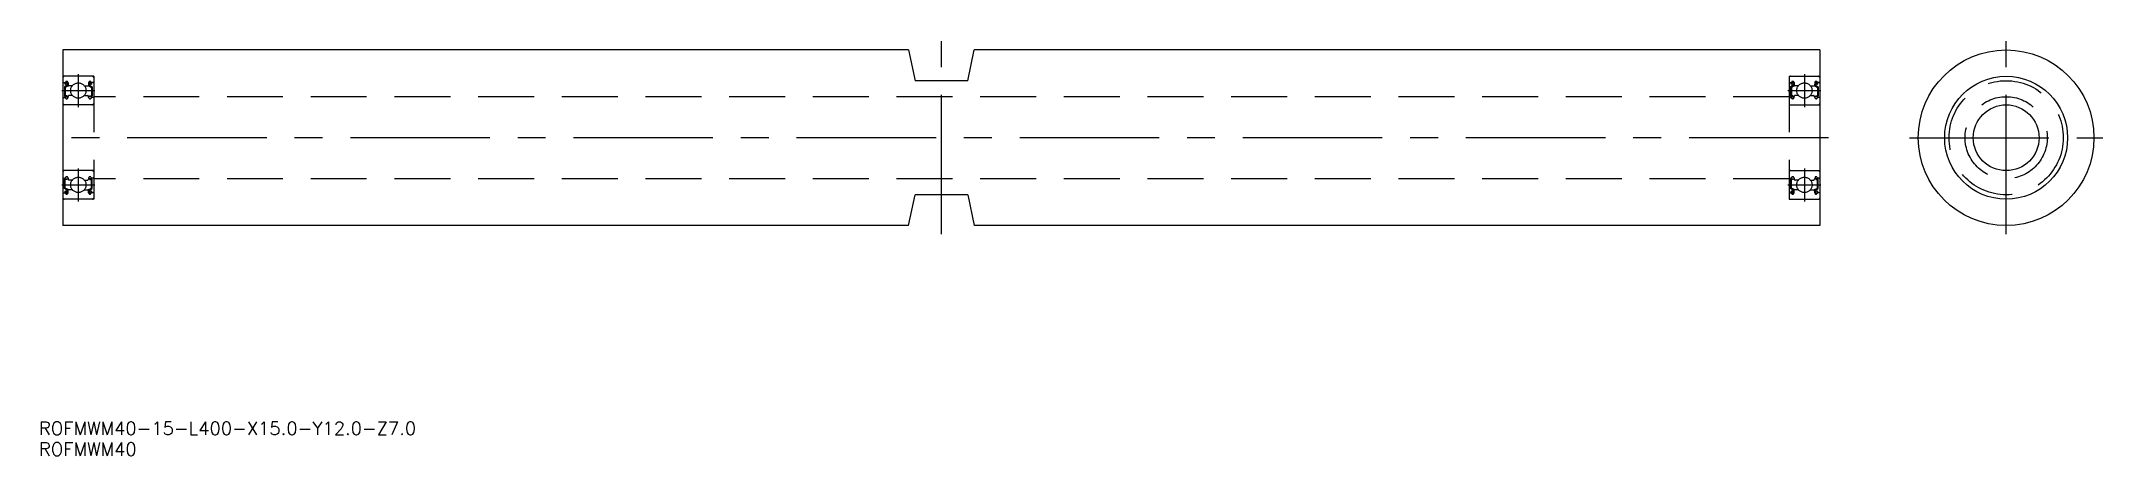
# Model space of a CAD drawing. Extents: x -5 to 464, y -72 to 22.
import ezdxf

# ---------------------------------------------------------------- set-up
doc = ezdxf.new("R2010")
doc.units = 0
doc.linetypes.add('CENTER', pattern=[50.8, 31.75, -6.35, 6.35, -6.35])
doc.linetypes.add('DASHED', pattern=[19.05, 12.7, -6.35])
doc.layers.get('0').update_dxf_attribs({"linetype": 'CONTINUOUS'})
doc.layers.add('CENTER', color=1, linetype='CONTINUOUS')
doc.styles.get("Standard").update_dxf_attribs({"font": 'txt.shx', "height": 3, "bigfont": 'bigfont.shx'})

msp = doc.modelspace()

# ---------------------------------------------------------------- linework, layer by layer
at = {"color": 7, "linetype": 'CONTINUOUS'}
for p, q in [((0, 20), (0, -20)), ((192.5, 20), (0, 20)), ((192.5, 20), (194, 13)), ((206, 13), (207.5, 20)), ((400, 20), (207.5, 20)), ((400, 20), (400, -20)), ((206, 13), (194, 13)), ((192.5, -20), (194, -13)), ((206, -13), (194, -13)), ((206, -13), (207.5, -20)), ((192.5, -20), (0, -20)), ((400, -20), (207.5, -20))]:
    msp.add_line(p, q, dxfattribs=at)
at = {"color": 3, "linetype": 'DASHED'}
for p, q in [((7, 14), (0, 14)), ((0.1, 12.55), (0.46, 12.55)), ((0.98, 11.95), (0.33, 11.57)), ((0.33, 11.57), (0.33, 9.55)), ((0.45, 12.54), (0.62, 12.74)), ((0.6, 12.12), (0.46, 12.27)), ((1.18, 11.83), (0.53, 11.46)), ((0.53, 11.46), (0.53, 9.55)), ((0.93, 9.55), (0.53, 9.55)), ((0.6, 12.41), (0.77, 12.61)), ((0.74, 12.27), (0.6, 12.41)), ((0.6, 12.12), (0.74, 12.27)), ((0.93, 9.35), (0.93, 9.55)), ((0.95, 12.55), (0.98, 11.95)), ((1.08, 9.03), (1.28, 9.58)), ((1.15, 12.57), (1.2, 11.94)), ((1.18, 12.2), (1.18, 11.83)), ((2.14, 11.85), (1.3, 11.85)), ((2.14, 9.65), (1.37, 9.65)), ((4.86, 11.85), (5.7, 11.85)), ((4.86, 9.65), (5.63, 9.65)), ((5.92, 9.03), (5.72, 9.58)), ((5.85, 12.57), (5.8, 11.94)), ((5.82, 12.2), (5.82, 11.83)), ((5.82, 11.83), (6.47, 11.46)), ((6.05, 12.55), (6.02, 11.95)), ((6.02, 11.95), (6.67, 11.57)), ((6.07, 9.35), (6.07, 9.55)), ((6.07, 9.55), (6.47, 9.55)), ((6.4, 12.41), (6.23, 12.61)), ((6.26, 12.27), (6.4, 12.41)), ((6.4, 12.12), (6.26, 12.27)), ((6.55, 12.54), (6.38, 12.74)), ((6.4, 12.12), (6.54, 12.27)), ((6.47, 11.46), (6.47, 9.55)), ((6.9, 12.55), (6.54, 12.55)), ((6.67, 11.57), (6.67, 9.55)), ((7, 14), (7, -14)), ((393, 14), (393, -14)), ((393, 14), (400, 14)), ((393.1, 12.55), (393.46, 12.55)), ((393.98, 11.95), (393.33, 11.57)), ((393.33, 11.57), (393.33, 9.55)), ((393.45, 12.54), (393.62, 12.74)), ((393.6, 12.12), (393.46, 12.27)), ((394.18, 11.83), (393.53, 11.46)), ((393.53, 11.46), (393.53, 9.55)), ((393.93, 9.55), (393.53, 9.55)), ((393.6, 12.41), (393.77, 12.61)), ((393.74, 12.27), (393.6, 12.41)), ((393.6, 12.12), (393.74, 12.27)), ((393.93, 9.35), (393.93, 9.55)), ((393.95, 12.55), (393.98, 11.95)), ((394.08, 9.03), (394.28, 9.58)), ((394.15, 12.57), (394.2, 11.94)), ((394.18, 12.2), (394.18, 11.83)), ((395.14, 11.85), (394.3, 11.85)), ((395.14, 9.65), (394.37, 9.65)), ((397.86, 11.85), (398.7, 11.85)), ((397.86, 9.65), (398.63, 9.65)), ((398.92, 9.03), (398.72, 9.58)), ((398.85, 12.57), (398.8, 11.94)), ((398.82, 12.2), (398.82, 11.83)), ((398.82, 11.83), (399.47, 11.46)), ((399.05, 12.55), (399.02, 11.95)), ((399.02, 11.95), (399.67, 11.57)), ((399.07, 9.35), (399.07, 9.55)), ((399.07, 9.55), (399.47, 9.55)), ((399.4, 12.41), (399.23, 12.61)), ((399.26, 12.27), (399.4, 12.41)), ((399.4, 12.12), (399.26, 12.27)), ((399.55, 12.54), (399.38, 12.74)), ((399.4, 12.12), (399.54, 12.27)), ((399.47, 11.46), (399.47, 9.55)), ((399.9, 12.55), (399.54, 12.55)), ((399.67, 11.57), (399.67, 9.55)), ((7, 7.5), (0, 7.5)), ((0.1, 9.2), (0.45, 9.2)), ((0.45, 9.2), (0.64, 8.97)), ((0.53, 9.35), (0.93, 9.35)), ((0.79, 8.9), (0.89, 8.9)), ((6.47, 9.35), (6.07, 9.35)), ((6.21, 8.9), (6.11, 8.9)), ((6.55, 9.2), (6.36, 8.97)), ((6.9, 9.2), (6.55, 9.2)), ((393, 9.35), (7, 9.35)), ((393, 7.5), (400, 7.5)), ((393.1, 9.2), (393.45, 9.2)), ((393.45, 9.2), (393.64, 8.97)), ((393.53, 9.35), (393.93, 9.35)), ((393.79, 8.9), (393.89, 8.9)), ((399.47, 9.35), (399.07, 9.35)), ((399.21, 8.9), (399.11, 8.9)), ((399.55, 9.2), (399.36, 8.97)), ((399.9, 9.2), (399.55, 9.2)), ((7, -7.5), (0, -7.5)), ((0.1, -9.2), (0.45, -9.2)), ((0.45, -9.2), (0.64, -8.97)), ((0.53, -9.35), (0.93, -9.35)), ((0.79, -8.9), (0.89, -8.9)), ((0.93, -9.35), (0.93, -9.55)), ((1.08, -9.03), (1.28, -9.58)), ((5.92, -9.03), (5.72, -9.58)), ((6.07, -9.35), (6.07, -9.55)), ((6.47, -9.35), (6.07, -9.35)), ((6.21, -8.9), (6.11, -8.9)), ((6.55, -9.2), (6.36, -8.97)), ((6.9, -9.2), (6.55, -9.2)), ((393, -9.35), (7, -9.35)), ((393, -7.5), (400, -7.5)), ((393.1, -9.2), (393.45, -9.2)), ((393.45, -9.2), (393.64, -8.97)), ((393.53, -9.35), (393.93, -9.35)), ((393.79, -8.9), (393.89, -8.9)), ((393.93, -9.35), (393.93, -9.55)), ((394.08, -9.03), (394.28, -9.58)), ((398.92, -9.03), (398.72, -9.58)), ((399.07, -9.35), (399.07, -9.55)), ((399.47, -9.35), (399.07, -9.35)), ((399.21, -8.9), (399.11, -8.9)), ((399.55, -9.2), (399.36, -8.97)), ((399.9, -9.2), (399.55, -9.2)), ((7, -14), (0, -14)), ((0.1, -12.55), (0.46, -12.55)), ((0.33, -11.57), (0.33, -9.55)), ((0.98, -11.95), (0.33, -11.57)), ((0.45, -12.54), (0.62, -12.74)), ((0.6, -12.12), (0.46, -12.27)), ((0.53, -11.46), (0.53, -9.55)), ((0.93, -9.55), (0.53, -9.55)), ((1.18, -11.83), (0.53, -11.46)), ((0.6, -12.12), (0.74, -12.27)), ((0.74, -12.27), (0.6, -12.41)), ((0.6, -12.41), (0.77, -12.61)), ((0.95, -12.55), (0.98, -11.95)), ((1.15, -12.57), (1.2, -11.94)), ((1.18, -12.2), (1.18, -11.83)), ((2.14, -11.85), (1.3, -11.85)), ((2.14, -9.65), (1.37, -9.65)), ((4.86, -9.65), (5.63, -9.65)), ((4.86, -11.85), (5.7, -11.85)), ((5.85, -12.57), (5.8, -11.94)), ((5.82, -11.83), (6.47, -11.46)), ((5.82, -12.2), (5.82, -11.83)), ((6.02, -11.95), (6.67, -11.57)), ((6.05, -12.55), (6.02, -11.95)), ((6.07, -9.55), (6.47, -9.55)), ((6.4, -12.41), (6.23, -12.61)), ((6.4, -12.12), (6.26, -12.27)), ((6.26, -12.27), (6.4, -12.41)), ((6.55, -12.54), (6.38, -12.74)), ((6.4, -12.12), (6.54, -12.27)), ((6.47, -11.46), (6.47, -9.55)), ((6.9, -12.55), (6.54, -12.55)), ((6.67, -11.57), (6.67, -9.55)), ((393, -14), (400, -14)), ((393.1, -12.55), (393.46, -12.55)), ((393.33, -11.57), (393.33, -9.55)), ((393.98, -11.95), (393.33, -11.57)), ((393.45, -12.54), (393.62, -12.74)), ((393.6, -12.12), (393.46, -12.27)), ((393.53, -11.46), (393.53, -9.55)), ((393.93, -9.55), (393.53, -9.55)), ((394.18, -11.83), (393.53, -11.46)), ((393.6, -12.12), (393.74, -12.27)), ((393.74, -12.27), (393.6, -12.41)), ((393.6, -12.41), (393.77, -12.61)), ((393.95, -12.55), (393.98, -11.95)), ((394.15, -12.57), (394.2, -11.94)), ((394.18, -12.2), (394.18, -11.83)), ((395.14, -11.85), (394.3, -11.85)), ((395.14, -9.65), (394.37, -9.65)), ((397.86, -9.65), (398.63, -9.65)), ((397.86, -11.85), (398.7, -11.85)), ((398.85, -12.57), (398.8, -11.94)), ((398.82, -11.83), (399.47, -11.46)), ((398.82, -12.2), (398.82, -11.83)), ((399.02, -11.95), (399.67, -11.57)), ((399.05, -12.55), (399.02, -11.95)), ((399.07, -9.55), (399.47, -9.55)), ((399.4, -12.41), (399.23, -12.61)), ((399.4, -12.12), (399.26, -12.27)), ((399.26, -12.27), (399.4, -12.41)), ((399.55, -12.54), (399.38, -12.74)), ((399.4, -12.12), (399.54, -12.27)), ((399.47, -11.46), (399.47, -9.55)), ((399.9, -12.55), (399.54, -12.55)), ((399.67, -11.57), (399.67, -9.55))]:
    msp.add_line(p, q, dxfattribs=at)
at = {"color": 7, "linetype": 'CONTINUOUS'}
for radius in [20, 14, 7.5]:
    msp.add_circle((442.44, 0), radius, dxfattribs=at)
at = {"color": 3, "linetype": 'DASHED'}
for centre, radius in [((3.5, 10.75), 1.75), ((396.5, 10.75), 1.75), ((442.44, 0), 13), ((442.44, 0), 9.35), ((3.5, -10.75), 1.75), ((396.5, -10.75), 1.75)]:
    msp.add_circle(centre, radius, dxfattribs=at)
for centre, radius, start, end in [((0.3, 13.7), 0.3, 90, 180), ((0.1, 12.65), 0.1, 180, 270), ((0.53, 9.55), 0.2, 180, 270), ((0.6, 12.41), 0.2, 140.1364, 224.998), ((0.85, 12.55), 0.3, 4.9347, 140.1364), ((0.85, 12.55), 0.1, 3.1017, 139.9503), ((1.3, 11.95), 0.1, 184.9347, 270), ((1.37, 9.55), 0.1, 90, 159.9926), ((5.63, 9.55), 0.1, 20.0074, 90), ((5.7, 11.95), 0.1, 270, 355.0653), ((6.15, 12.55), 0.3, 39.8636, 175.0653), ((6.15, 12.55), 0.1, 40.0497, 176.8983), ((6.47, 9.55), 0.2, 270, 0), ((6.4, 12.41), 0.2, 315.002, 39.8636), ((6.7, 13.7), 0.3, 0, 90), ((6.9, 12.65), 0.1, 270, 0), ((393.3, 13.7), 0.3, 90, 180), ((393.1, 12.65), 0.1, 180, 270), ((393.53, 9.55), 0.2, 180, 270), ((393.6, 12.41), 0.2, 140.1364, 224.998), ((393.85, 12.55), 0.3, 4.9347, 140.1364), ((393.85, 12.55), 0.1, 3.1017, 139.9503), ((394.3, 11.95), 0.1, 184.9347, 270), ((394.37, 9.55), 0.1, 90, 159.9926), ((398.63, 9.55), 0.1, 20.0074, 90), ((398.7, 11.95), 0.1, 270, 355.0653), ((399.15, 12.55), 0.3, 39.8636, 175.0653), ((399.15, 12.55), 0.1, 40.0497, 176.8983), ((399.47, 9.55), 0.2, 270, 0), ((399.4, 12.41), 0.2, 315.002, 39.8636), ((399.7, 13.7), 0.3, 0, 90), ((399.9, 12.65), 0.1, 270, 0), ((0.1, 9.1), 0.1, 90, 180), ((0.3, 7.8), 0.3, 180, 270), ((0.79, 9.1), 0.2, 219.9772, 270), ((0.89, 9.1), 0.2, 270, 339.9926), ((6.11, 9.1), 0.2, 200.0074, 270), ((6.21, 9.1), 0.2, 270, 320.0228), ((6.7, 7.8), 0.3, 270, 0), ((6.9, 9.1), 0.1, 0, 90), ((393.1, 9.1), 0.1, 90, 180), ((393.3, 7.8), 0.3, 180, 270), ((393.79, 9.1), 0.2, 219.9772, 270), ((393.89, 9.1), 0.2, 270, 339.9926), ((399.11, 9.1), 0.2, 200.0074, 270), ((399.21, 9.1), 0.2, 270, 320.0228), ((399.7, 7.8), 0.3, 270, 0), ((399.9, 9.1), 0.1, 0, 90), ((0.3, -7.8), 0.3, 90, 180), ((0.1, -9.1), 0.1, 180, 270), ((0.53, -9.55), 0.2, 90, 180), ((0.79, -9.1), 0.2, 90, 140.0228), ((0.89, -9.1), 0.2, 20.0074, 90), ((6.11, -9.1), 0.2, 90, 159.9926), ((6.21, -9.1), 0.2, 39.9772, 90), ((6.47, -9.55), 0.2, 0, 90), ((6.7, -7.8), 0.3, 0, 90), ((6.9, -9.1), 0.1, 270, 0), ((393.3, -7.8), 0.3, 90, 180), ((393.1, -9.1), 0.1, 180, 270), ((393.53, -9.55), 0.2, 90, 180), ((393.79, -9.1), 0.2, 90, 140.0228), ((393.89, -9.1), 0.2, 20.0074, 90), ((399.11, -9.1), 0.2, 90, 159.9926), ((399.21, -9.1), 0.2, 39.9772, 90), ((399.47, -9.55), 0.2, 0, 90), ((399.7, -7.8), 0.3, 0, 90), ((399.9, -9.1), 0.1, 270, 0), ((0.1, -12.65), 0.1, 90, 180), ((0.3, -13.7), 0.3, 180, 270), ((0.6, -12.41), 0.2, 135.002, 219.8636), ((0.85, -12.55), 0.3, 219.8636, 355.0653), ((0.85, -12.55), 0.1, 220.0497, 356.8983), ((1.3, -11.95), 0.1, 90, 175.0653), ((1.37, -9.55), 0.1, 200.0074, 270), ((5.63, -9.55), 0.1, 270, 339.9926), ((5.7, -11.95), 0.1, 4.9347, 90), ((6.15, -12.55), 0.3, 184.9347, 320.1364), ((6.15, -12.55), 0.1, 183.1017, 319.9503), ((6.4, -12.41), 0.2, 320.1364, 44.998), ((6.7, -13.7), 0.3, 270, 0), ((6.9, -12.65), 0.1, 0, 90), ((393.1, -12.65), 0.1, 90, 180), ((393.3, -13.7), 0.3, 180, 270), ((393.6, -12.41), 0.2, 135.002, 219.8636), ((393.85, -12.55), 0.3, 219.8636, 355.0653), ((393.85, -12.55), 0.1, 220.0497, 356.8983), ((394.3, -11.95), 0.1, 90, 175.0653), ((394.37, -9.55), 0.1, 200.0074, 270), ((398.63, -9.55), 0.1, 270, 339.9926), ((398.7, -11.95), 0.1, 4.9347, 90), ((399.15, -12.55), 0.3, 184.9347, 320.1364), ((399.15, -12.55), 0.1, 183.1017, 319.9503), ((399.4, -12.41), 0.2, 320.1364, 44.998), ((399.7, -13.7), 0.3, 270, 0), ((399.9, -12.65), 0.1, 0, 90)]:
    msp.add_arc(centre, radius, start, end, dxfattribs=at)
at = {"layer": 'CENTER', "color": 1, "linetype": 'CENTER'}
for p, q in [((200, -22), (200, 22)), ((442.44, -22), (442.44, 22)), ((3.5, 14.5), (3.5, 7)), ((396.5, 14.5), (396.5, 7)), ((-0.25, 10.75), (7.25, 10.75)), ((392.75, 10.75), (400.25, 10.75)), ((402, 0), (-2, 0)), ((420.44, 0), (464.44, 0)), ((3.5, -7), (3.5, -14.5)), ((396.5, -7), (396.5, -14.5)), ((-0.25, -10.75), (7.25, -10.75)), ((392.75, -10.75), (400.25, -10.75))]:
    msp.add_line(p, q, dxfattribs=at)

# ---------------------------------------------------------------- texts
at = {"color": 7, "linetype": 'CONTINUOUS'}
for s, p in [('ROFMWM40-15-L400-X15.0-Y12.0-Z7.0', (-5.46, -67.73)), ('ROFMWM40', (-5.46, -72.48))]:
    msp.add_text(s, height=3, dxfattribs=at).set_placement(p)

doc.saveas('drawing.dxf')
